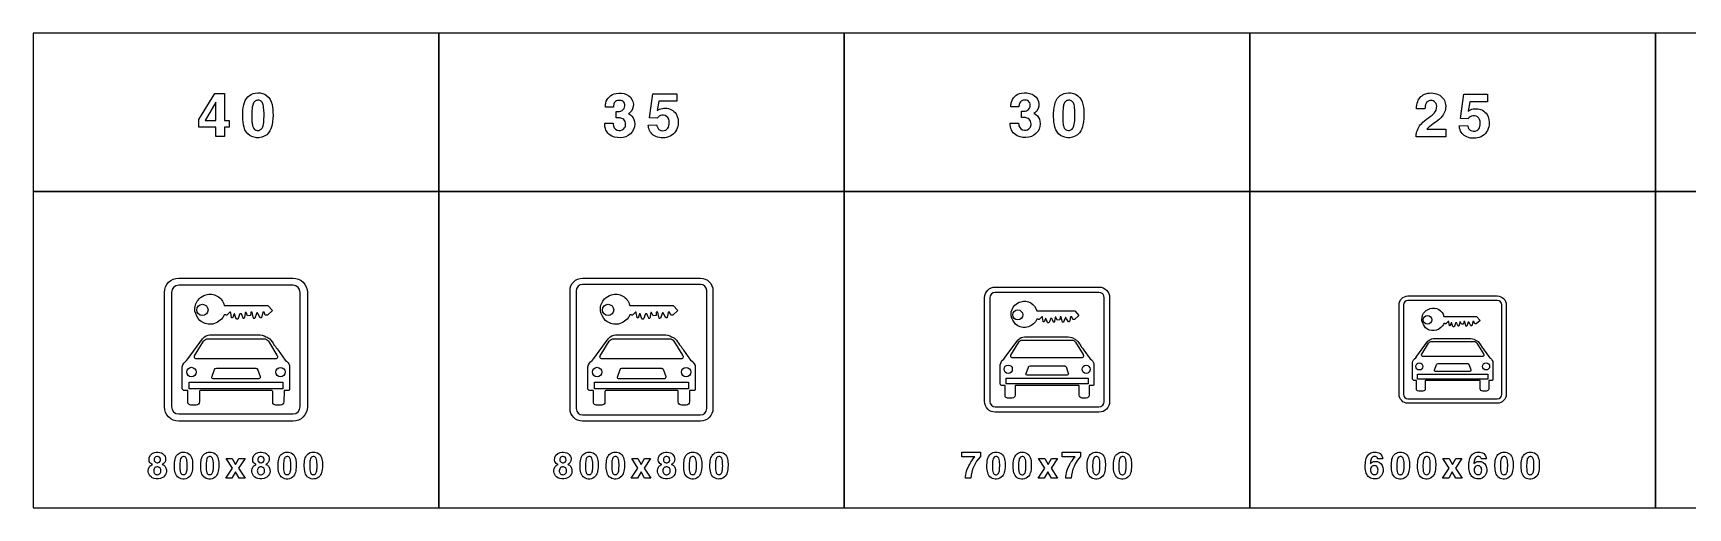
# Model space of a CAD drawing. Extents: x 0 to 18160, y 0 to 2655.
# Drawn here: x 0 to 9262, y 0 to 2655 of the extents above; entities that cross this region are included whole.
import ezdxf

# ---------------------------------------------------------------- set-up
doc = ezdxf.new("R2010")
doc.units = 0
doc.header["$MEASUREMENT"] = 0

msp = doc.modelspace()

# ---------------------------------------------------------------- linework, layer by layer
for points in [[(0, 1770), (2270, 1770), (2270, 2655), (0, 2655)], [(2270, 1770), (4540, 1770), (4540, 2655), (2270, 2655)], [(4540, 1770), (6810, 1770), (6810, 2655), (4540, 2655)], [(6810, 1770), (9080, 1770), (9080, 2655), (6810, 2655)], [(9080, 1770), (11350, 1770), (11350, 2655), (9080, 2655)], [(927.496, 2171.35), (1017.9, 2317.79), (1070.98, 2317.79), (1070.98, 2166.57), (1097.95, 2166.57), (1097.95, 2128.53), (1070.98, 2128.53), (1070.98, 2076.28), (1023.46, 2076.28), (1023.46, 2128.53), (927.496, 2128.53)], [(1023.46, 2269.13), (963.474, 2166.57), (1023.46, 2166.57)], [(0, 0), (2270, 0), (2270, 1770), (0, 1770)], [(2270, 0), (4540, 0), (4540, 1770), (2270, 1770)], [(4540, 0), (6810, 0), (6810, 1770), (4540, 1770)], [(6810, 0), (9080, 0), (9080, 1770), (6810, 1770)], [(9080, 0), (11350, 0), (11350, 1770), (9080, 1770)], [(8142.72, 748.561), (8142.72, 720.698), (7748.39, 720.698), (7748.39, 748.561)], [(1398.62, 703.079), (1398.62, 665.929), (872.85, 665.929), (872.85, 703.079)], [(3668.62, 703.079), (3668.62, 665.929), (3142.85, 665.929), (3142.85, 703.079)], [(5905.67, 725.82), (5905.67, 693.313), (5445.62, 693.313), (5445.62, 725.82)], [(1115.2, 221.769), (1080.08, 276.319), (1114.84, 276.319), (1133.11, 242.267), (1151.83, 276.319), (1185.98, 276.319), (1150.44, 222.291), (1186.95, 166.272), (1152.4, 166.272), (1132.54, 202.362), (1112.14, 166.272), (1077.99, 166.272)], [(3385.19, 221.769), (3350.07, 276.319), (3384.84, 276.319), (3403.11, 242.267), (3421.83, 276.319), (3455.97, 276.319), (3420.43, 222.29), (3456.95, 166.271), (3422.4, 166.271), (3402.54, 202.361), (3382.14, 166.271), (3347.99, 166.271)], [(5662.41, 221.387), (5627.29, 275.936), (5662.06, 275.936), (5680.33, 241.884), (5699.05, 275.936), (5733.19, 275.936), (5697.65, 221.908), (5734.17, 165.889), (5699.62, 165.889), (5679.76, 201.979), (5659.35, 165.889), (5625.21, 165.889)], [(7925.79, 221.523), (7890.67, 276.072), (7925.43, 276.072), (7943.7, 242.02), (7962.42, 276.072), (7996.57, 276.072), (7961.03, 222.044), (7997.54, 166.025), (7962.99, 166.025), (7943.13, 202.115), (7922.73, 166.025), (7888.58, 166.025)]]:
    msp.add_lwpolyline(points, close=True)
for points in [[(1173.29, 2191.65, -0.0563084), (1179.33, 2254.48, -0.130301), (1201.53, 2298.28, -0.174843), (1243.35, 2319.69, -0.147552), (1296.47, 2313.05, -0.192146), (1333.28, 2269.88, -0.0833996), (1342.52, 2212.85, -0.0545507), (1337.51, 2142.08, -0.116773), (1318.43, 2098, -0.221099), (1263.57, 2070.32, -0.162564), (1212.11, 2082.84, -0.174743), (1180.84, 2128.26, -0.0640867), (1173.37, 2186.95)], [(3199.84, 2150.87), (3246.2, 2150.87, 0.0411845), (3248.26, 2135.66, 0.335066), (3278.75, 2110.39, 0.276505), (3310.74, 2124.92, 0.158203), (3316.31, 2145.65, 0.0878221), (3313.34, 2161.57, 0.217575), (3294.82, 2178.43, 0.0882727), (3273.57, 2181.56), (3262.75, 2181.56), (3262.75, 2216.82, 0.0282129), (3282.34, 2217.42, 0.50028), (3309.32, 2262.91, 0.235001), (3290.79, 2277.96, 0.165496), (3265.12, 2275.67, 0.220849), (3250.9, 2259.12, 0.055705), (3248.02, 2240.92), (3203.2, 2240.92, -0.0488003), (3204.97, 2263.51, -0.30773), (3262.59, 2318.01, -0.146685), (3322.07, 2312.08, -0.469869), (3348.61, 2219.31, -0.0891152), (3336.57, 2207.54), (3332.3, 2204.54, -0.0245333), (3343.48, 2198.14, -0.202429), (3365.75, 2161.45, -0.422325), (3303.08, 2072, -0.154301), (3238.98, 2079.19, -0.287878), (3199.96, 2139.89, -0.0143877)], [(3442.43, 2139.57), (3489.39, 2141.35, 0.0452719), (3495.79, 2125.12, 0.0567733), (3500.53, 2118.25, 0.070207), (3504.95, 2114.77, 0.264984), (3540.97, 2112.87, 0.20748), (3558.38, 2135.98, 0.147389), (3557.24, 2174.01, 0.308532), (3527.86, 2195.42, 0.215743), (3498.08, 2185.19, 0.028781), (3492.71, 2178.95), (3450.09, 2180.96), (3467.91, 2315.64), (3601.95, 2315.64), (3601.95, 2273.77), (3501.51, 2273.77), (3492.55, 2221.76, -0.0211252), (3505.46, 2229.3, -0.121371), (3538.8, 2235.15, -0.244671), (3598.59, 2203.2, -0.173069), (3610.16, 2144.07, -0.256779), (3564.98, 2078.08, -0.199585), (3485.44, 2077.01, -0.245625), (3445.16, 2125.91, -0.0170062)], [(5469.08, 2152.29), (5515.45, 2152.29, 0.0411845), (5517.5, 2137.08, 0.335066), (5547.99, 2111.8, 0.276505), (5579.98, 2126.34, 0.158203), (5585.55, 2147.07, 0.0878221), (5582.59, 2162.99, 0.217575), (5564.07, 2179.85, 0.0882727), (5542.82, 2182.97), (5532, 2182.97), (5532, 2218.24, 0.0282129), (5551.59, 2218.83, 0.50028), (5578.56, 2264.33, 0.235001), (5560.04, 2279.38, 0.165496), (5534.37, 2277.09, 0.220849), (5520.15, 2260.54, 0.055705), (5517.27, 2242.33), (5472.44, 2242.33, -0.0488003), (5474.22, 2264.92, -0.30773), (5531.84, 2319.43, -0.146685), (5591.32, 2313.5, -0.469869), (5617.86, 2220.73, -0.0891152), (5605.81, 2208.96), (5601.55, 2205.96, -0.0245333), (5612.72, 2199.56, -0.202429), (5635, 2162.87, -0.422325), (5572.32, 2073.41, -0.154301), (5508.22, 2080.6, -0.287878), (5469.2, 2141.31, -0.0143877)], [(5711.68, 2191.65, -0.0563084), (5717.72, 2254.48, -0.130301), (5739.91, 2298.28, -0.174843), (5781.74, 2319.69, -0.147552), (5834.86, 2313.05, -0.192146), (5871.67, 2269.88, -0.0833996), (5880.91, 2212.85, -0.0545507), (5875.89, 2142.08, -0.116773), (5856.82, 2098, -0.221099), (5801.96, 2070.32, -0.162564), (5750.5, 2082.84, -0.174743), (5719.22, 2128.26, -0.0640867), (5711.76, 2186.95)], [(7741.06, 2074.79, -0.0640343), (7742.32, 2095.72, -0.161687), (7778.14, 2156.27, -0.0283718), (7819.97, 2188.65, 0.0545111), (7840.86, 2206.58, 0.192461), (7855.83, 2246.12, 0.234238), (7842.24, 2272.5, 0.196223), (7816.93, 2277.28, 0.252425), (7795.01, 2260.1, 0.0856617), (7790.86, 2243.08, 0.0202329), (7790.15, 2231.39), (7743.51, 2231.39, -0.0983795), (7749.55, 2272.7, -0.245047), (7795.72, 2315.83, -0.207102), (7872.69, 2307.49, -0.233443), (7905.15, 2255.16, -0.20961), (7886.99, 2190.98, -0.0785124), (7853.06, 2159.51, 0.0107372), (7817.24, 2133.72, 0.0665092), (7801.37, 2117.68), (7905.86, 2117.68), (7905.86, 2074.79)], [(1224.67, 2161.12, 0.0124589), (1225.19, 2154.8, 0.0668192), (1230.8, 2129.4, 0.615362), (1281.7, 2123.79, 0.0726881), (1287.15, 2136.83, 0.0588562), (1291.85, 2174.11, 0.0389037), (1290.23, 2241.09, 0.084671), (1283.64, 2264.43, 0.156013), (1272.18, 2276.6, 0.143208), (1256.47, 2279.56, 0.172584), (1240.71, 2273.36, 0.132565), (1230.76, 2257.8, 0.0498315), (1226.21, 2236.08, 0.0368731)], [(5763.06, 2161.12, 0.0124589), (5763.57, 2154.8, 0.0668192), (5769.18, 2129.4, 0.615362), (5820.09, 2123.79, 0.0726881), (5825.54, 2136.83, 0.0588562), (5830.24, 2174.11, 0.0389037), (5828.62, 2241.09, 0.084671), (5822.02, 2264.43, 0.156013), (5810.57, 2276.6, 0.143208), (5794.85, 2279.56, 0.172584), (5779.09, 2273.36, 0.132565), (5769.14, 2257.8, 0.0498315), (5764.6, 2236.08, 0.0368731)], [(7981.21, 2136.73), (8028.17, 2138.5, 0.0452719), (8034.56, 2122.27, 0.0567733), (8039.3, 2115.4, 0.070207), (8043.73, 2111.92, 0.264984), (8079.74, 2110.03, 0.20748), (8097.16, 2133.13, 0.147389), (8096.02, 2171.17, 0.308532), (8066.63, 2192.57, 0.215743), (8036.85, 2182.34, 0.028781), (8031.48, 2176.1), (7988.87, 2178.12), (8006.68, 2312.79), (8140.72, 2312.79), (8140.72, 2270.93), (8040.29, 2270.93), (8031.33, 2218.92, -0.0211252), (8044.24, 2226.46, -0.121371), (8077.57, 2232.3, -0.244671), (8137.37, 2200.35, -0.173069), (8148.94, 2141.23, -0.256779), (8103.76, 2075.23, -0.199585), (8024.22, 2074.17, -0.245625), (7983.93, 2123.06, -0.0170062)], [(815.009, 485.002, -0.414213), (735.009, 565.002), (735.009, 1205, -0.414213), (815.009, 1285), (1455.01, 1285, -0.414213), (1535.01, 1205), (1535.01, 565.002, -0.414213), (1455.01, 485.002)], [(815.009, 525.002), (1455.01, 525.002, 0.414213), (1495.01, 565.002), (1495.01, 1205, 0.414213), (1455.01, 1245), (815.009, 1245, 0.414213), (775.009, 1205), (775.009, 565.002, 0.414213)], [(3075.01, 485.002, -0.414213), (3005.01, 555.002), (3005.01, 1215, -0.414213), (3075.01, 1285), (3735.01, 1285, -0.414213), (3805.01, 1215), (3805.01, 555.002, -0.414213), (3735.01, 485.002)], [(3075.01, 520.002), (3735.01, 520.002, 0.414213), (3770.01, 555.002), (3770.01, 1215, 0.414213), (3735.01, 1250), (3075.01, 1250, 0.414213), (3040.01, 1215), (3040.01, 555.002, 0.414213)], [(5385.01, 535.002, -0.414213), (5325.01, 595.002), (5325.01, 1175, -0.414213), (5385.01, 1235), (5965.01, 1235, -0.414213), (6025.01, 1175), (6025.01, 595.002, -0.414213), (5965.01, 535.002)], [(5385.01, 565.002), (5965.01, 565.002, 0.414213), (5995.01, 595.002), (5995.01, 1175, 0.414213), (5965.01, 1205), (5385.01, 1205, 0.414213), (5355.01, 1175), (5355.01, 595.002, 0.414213)], [(1069.23, 1132.47), (1069.35, 1131.92), (1313, 1131.94), (1339.06, 1103.21), (1311.08, 1078.5), (1299.38, 1078.3), (1292.45, 1094.45), (1284.9, 1094.48), (1279.84, 1070.43), (1279.64, 1069.78, -0.0265965), (1277.96, 1064.88, -0.16132), (1275.84, 1062.46, -0.269023), (1271.31, 1062.78), (1260.18, 1082.62), (1255.7, 1090.73), (1251.95, 1090.71), (1249.16, 1081.45), (1240.98, 1060.79, -0.0309706), (1240.18, 1060.29, -0.167359), (1236.68, 1059.39, -0.248558), (1234.44, 1060.99, -0.0157525), (1233.35, 1063.49), (1232.61, 1066), (1225.62, 1094.46), (1217.7, 1094.43), (1216.63, 1075.41), (1199.73, 1074.13), (1191.88, 1092.61), (1187.84, 1092.61), (1184.39, 1072.45, 0.0280221), (1182.86, 1064.17, -0.167014), (1179.74, 1059.78, -0.213652), (1177.23, 1059.3, -0.149118), (1175.84, 1060.26, -0.00617209), (1175.36, 1060.9), (1169.25, 1075.01), (1165.73, 1084.56), (1157.09, 1084.51), (1154.12, 1075.17), (1148.07, 1059.21, -0.0449171), (1146.97, 1057.63, -0.43528), (1137.32, 1057.7), (1129.25, 1080.42), (1128.02, 1084.45), (1124.52, 1084.4), (1115.9, 1061.77), (1112.04, 1062.07, -0.0877703), (1110.23, 1064.13), (1105.94, 1090.71), (1105.37, 1094.46), (1101.66, 1094.45), (1098.86, 1091.81), (1084.96, 1078.33), (1078.72, 1078.32), (1078.63, 1080.4), (1069.78, 1080.42, -0.0832698), (1060.41, 1063.28, -0.208028), (997.23, 1026.57, -0.189673), (933.413, 1047.42, -0.106671), (905.37, 1100.63, -0.0252102), (904.841, 1109.09, -0.199392), (928.841, 1168.72, -0.134019), (967.038, 1191.1, -0.437488)], [(915.927, 1106.98, -1), (979.506, 1106.98, -1)], [(3339.23, 1132.47), (3339.35, 1131.92), (3583, 1131.94), (3609.06, 1103.21), (3581.08, 1078.5), (3569.38, 1078.3), (3562.45, 1094.45), (3554.9, 1094.48), (3549.84, 1070.43), (3549.64, 1069.78, -0.0265965), (3547.96, 1064.88, -0.16132), (3545.84, 1062.46, -0.269023), (3541.31, 1062.78), (3530.18, 1082.62), (3525.7, 1090.73), (3521.95, 1090.71), (3519.16, 1081.45), (3510.98, 1060.79, -0.0309706), (3510.18, 1060.29, -0.167359), (3506.68, 1059.39, -0.248558), (3504.44, 1060.99, -0.0157525), (3503.35, 1063.49), (3502.61, 1066), (3495.62, 1094.46), (3487.7, 1094.43), (3486.63, 1075.41), (3469.73, 1074.13), (3461.88, 1092.61), (3457.84, 1092.61), (3454.39, 1072.45, 0.0280221), (3452.86, 1064.17, -0.167014), (3449.74, 1059.78, -0.213652), (3447.23, 1059.3, -0.149118), (3445.84, 1060.26, -0.00617209), (3445.36, 1060.9), (3439.25, 1075.01), (3435.73, 1084.56), (3427.09, 1084.51), (3424.12, 1075.17), (3418.07, 1059.21, -0.0449171), (3416.97, 1057.63, -0.43528), (3407.32, 1057.7), (3399.25, 1080.42), (3398.02, 1084.45), (3394.52, 1084.4), (3385.9, 1061.77), (3382.04, 1062.07, -0.0877703), (3380.23, 1064.13), (3375.94, 1090.71), (3375.37, 1094.46), (3371.66, 1094.45), (3368.86, 1091.81), (3354.96, 1078.33), (3348.72, 1078.32), (3348.63, 1080.4), (3339.78, 1080.42, -0.0832698), (3330.41, 1063.28, -0.208028), (3267.23, 1026.57, -0.189673), (3203.41, 1047.42, -0.106671), (3175.37, 1100.63, -0.0252102), (3174.84, 1109.09, -0.199392), (3198.84, 1168.72, -0.134019), (3237.04, 1191.1, -0.437488)], [(3185.93, 1106.98, -1), (3249.51, 1106.98, -1)], [(5617.45, 1101.53), (5830.75, 1101.08), (5853.55, 1075.94), (5829.07, 1054.32), (5818.83, 1054.13), (5812.77, 1068.27), (5806.17, 1068.29), (5801.66, 1047.02), (5801.54, 1046.6, -0.0265965), (5800.09, 1042.4, -0.16132), (5798.23, 1040.28, -0.269023), (5794.27, 1040.56), (5784.54, 1057.91), (5780.61, 1065.02), (5777.33, 1064.99), (5774.89, 1056.9), (5767.73, 1038.82, -0.0309706), (5767.04, 1038.37, -0.167359), (5763.97, 1037.6, -0.248558), (5762.01, 1038.99, -0.0157525), (5761.05, 1041.18), (5760.41, 1043.37), (5754.3, 1068.28), (5747.36, 1068.25), (5746.43, 1051.61), (5731.64, 1050.49), (5724.77, 1066.66), (5721.23, 1066.66), (5718.21, 1049.02, 0.0280221), (5716.87, 1041.78, -0.167014), (5714.15, 1037.94, -0.213652), (5711.95, 1037.52, -0.149118), (5710.73, 1038.36, -0.00617209), (5710.31, 1038.91), (5704.97, 1051.26), (5701.89, 1059.61), (5694.33, 1059.58), (5691.73, 1051.4), (5686.43, 1037.44, -0.0449171), (5685.47, 1036.06, -0.43528), (5677.03, 1036.12), (5669.97, 1055.99), (5668.89, 1059.51), (5665.83, 1059.48), (5658.29, 1039.68), (5654.91, 1039.94, -0.0877703), (5653.33, 1041.74), (5649.57, 1064.99), (5649.08, 1068.28), (5645.83, 1068.27), (5643.37, 1065.95), (5631.21, 1054.17), (5625.75, 1054.16), (5625.68, 1055.98), (5617.93, 1055.99, -0.0832698), (5609.73, 1040.99, -0.208028), (5554.45, 1008.87, -0.189673), (5498.61, 1027.12, -0.106671), (5474.07, 1073.68, -0.0252102), (5473.61, 1081.08, -0.199392), (5494.61, 1133.26, -0.134019), (5528.03, 1152.83, -0.437488)], [(7695.01, 585.002, -0.414213), (7645.01, 635.002), (7645.01, 1135, -0.414213), (7695.01, 1185), (8195.01, 1185, -0.414213), (8245.01, 1135), (8245.01, 635.002, -0.414213), (8195.01, 585.002)], [(7695.01, 610.002), (8195.01, 610.002, 0.414213), (8220.01, 635.002), (8220.01, 1135, 0.414213), (8195.01, 1160), (7695.01, 1160, 0.414213), (7670.01, 1135), (7670.01, 635.002, 0.414213)], [(7895.67, 1070.6), (8078.5, 1070.21), (8098.05, 1048.66), (8077.06, 1030.13), (8068.29, 1029.97), (8063.09, 1042.08), (8057.43, 1042.11), (8053.57, 1023.87), (8053.46, 1023.51, -0.0265965), (8052.22, 1019.91, -0.16132), (8050.63, 1018.09, -0.269023), (8047.23, 1018.33), (8038.89, 1033.21), (8035.53, 1039.3), (8032.71, 1039.28), (8030.62, 1032.34), (8024.49, 1016.84, -0.0309706), (8023.89, 1016.46, -0.167359), (8021.26, 1015.8, -0.248558), (8019.59, 1017, -0.0157525), (8018.76, 1018.87), (8018.21, 1020.75), (8012.97, 1042.09), (8007.03, 1042.07), (8006.23, 1027.81), (7993.55, 1026.85), (7987.66, 1040.7), (7984.63, 1040.7), (7982.04, 1025.58, 0.0280221), (7980.89, 1019.38, -0.167014), (7978.56, 1016.09, -0.213652), (7976.67, 1015.73, -0.149118), (7975.63, 1016.45, -0.00617209), (7975.27, 1016.93), (7970.69, 1027.51), (7968.05, 1034.67), (7961.57, 1034.64), (7959.34, 1027.62), (7954.8, 1015.66, -0.0449171), (7953.98, 1014.48, -0.43528), (7946.75, 1014.53), (7940.69, 1031.57), (7939.77, 1034.58), (7937.14, 1034.55), (7930.68, 1017.58), (7927.78, 1017.8, -0.0877703), (7926.43, 1019.34), (7923.21, 1039.28), (7922.78, 1042.1), (7920, 1042.09), (7917.89, 1040.1), (7907.47, 1030), (7902.79, 1029.99), (7902.72, 1031.55), (7896.09, 1031.57, -0.0832698), (7889.06, 1018.71, -0.208028), (7841.67, 991.179, -0.189673), (7793.81, 1006.81, -0.106671), (7772.78, 1046.72, -0.0252102), (7772.38, 1053.06, -0.199392), (7790.38, 1097.79, -0.134019), (7819.03, 1114.57, -0.437488)], [(5483.31, 1079.24, -1), (5538.94, 1079.24, -1)], [(7780.7, 1051.49, -1), (7828.38, 1051.49, -1)], [(835.199, 788.663, -0.217884), (859.247, 823.575), (867.966, 835.78), (947.739, 945.213, -0.0113831), (952.083, 949.335, -0.180186), (989.855, 967.003), (1259.18, 967.664, -0.123927), (1303.5, 957.213, 0.0223768), (1315.27, 951.439, -0.0748468), (1324.22, 944.429, -0.0668734), (1348.23, 912.454, 0.0271658), (1351.19, 908.233, -0.01164), (1370.74, 881.87), (1410.21, 826.448, -0.163772), (1434.82, 795.857), (1434.82, 660.883, -0.0147019), (1434.1, 659.692, -0.0662769), (1431.91, 657.33, -0.186047), (1428.43, 655.592), (1404.43, 655.583), (1404.44, 652.853), (1403.85, 593.332, -0.410956), (1385.57, 575.242), (1359.15, 575.244, -0.413939), (1340.87, 593.521), (1340.89, 651.075, 0.414763), (1336.31, 655.656), (935.159, 655.656, 0.41476), (930.583, 651.08), (930.596, 593.508, -0.413894), (912.319, 575.232), (882.87, 575.235, -0.294394), (866.216, 585.98), (866.293, 647.822), (866.213, 655.434, 0.201076), (864.596, 655.708), (845.163, 655.576, -0.194717), (840.003, 658.273, -0.106829), (835.569, 664.627, -0.0255912), (835.199, 665.482)], [(904.088, 850.531), (954.427, 932.111, -0.259597), (979.668, 946.197), (1291.34, 946.198, -0.26006), (1316.61, 932.067), (1364.86, 853.563, -0.0152948), (1367.39, 849.153, -0.05147), (1367.96, 847.751, -0.420635), (1359.93, 833.533, -0.0499095), (1358.43, 833.284, -0.0161211), (1353.73, 833.132), (915.747, 833.135, -0.0205655), (912.372, 833.273, -0.0455698), (910.872, 833.537, -0.421093), (902.855, 847.771)], [(3105.2, 788.663, -0.217884), (3129.25, 823.575), (3137.97, 835.78), (3217.74, 945.213, -0.0113831), (3222.08, 949.335, -0.180186), (3259.86, 967.003), (3529.18, 967.664, -0.123927), (3573.5, 957.213, 0.0223768), (3585.27, 951.439, -0.0748468), (3594.22, 944.429, -0.0668734), (3618.23, 912.454, 0.0271658), (3621.19, 908.233, -0.01164), (3640.74, 881.87), (3680.21, 826.448, -0.163772), (3704.82, 795.857), (3704.82, 660.883, -0.0147019), (3704.1, 659.692, -0.0662769), (3701.91, 657.33, -0.186047), (3698.43, 655.592), (3674.43, 655.583), (3674.44, 652.853), (3673.85, 593.332, -0.410956), (3655.57, 575.242), (3629.15, 575.244, -0.413939), (3610.87, 593.521), (3610.89, 651.075, 0.414763), (3606.31, 655.656), (3205.16, 655.656, 0.41476), (3200.58, 651.08), (3200.6, 593.508, -0.413894), (3182.32, 575.232), (3152.87, 575.235, -0.294394), (3136.22, 585.98), (3136.29, 647.822), (3136.21, 655.434, 0.201076), (3134.6, 655.708), (3115.16, 655.576, -0.194717), (3110, 658.273, -0.106829), (3105.57, 664.627, -0.0255912), (3105.2, 665.482)], [(3174.09, 850.531), (3224.43, 932.111, -0.259597), (3249.67, 946.197), (3561.34, 946.198, -0.26006), (3586.61, 932.067), (3634.86, 853.563, -0.0152948), (3637.39, 849.153, -0.05147), (3637.96, 847.751, -0.420635), (3629.93, 833.533, -0.0499095), (3628.43, 833.284, -0.0161211), (3623.73, 833.132), (3185.75, 833.135, -0.0205655), (3182.37, 833.273, -0.0455698), (3180.87, 833.537, -0.421093), (3172.86, 847.771)], [(5412.68, 800.705, -0.217884), (5433.72, 831.253), (5441.35, 841.933), (5511.15, 937.686, -0.0113831), (5514.95, 941.294, -0.180186), (5548, 956.753), (5783.66, 957.331, -0.123927), (5822.44, 948.186, 0.0223768), (5832.73, 943.135, -0.0748468), (5840.57, 937.001, -0.0668734), (5861.57, 909.022, 0.0271658), (5864.17, 905.329, -0.01164), (5881.27, 882.262), (5915.81, 833.767, -0.163772), (5937.34, 807), (5937.34, 688.897, -0.0147019), (5936.71, 687.855, -0.0662769), (5934.8, 685.789, -0.186047), (5931.75, 684.268), (5910.75, 684.261), (5910.76, 681.872), (5910.25, 629.791, -0.410956), (5894.25, 613.962), (5871.14, 613.964, -0.413939), (5855.14, 629.956), (5855.15, 680.315, 0.414763), (5851.15, 684.324), (5500.14, 684.324, 0.41476), (5496.14, 680.32), (5496.15, 629.944, -0.413894), (5480.16, 613.953), (5454.39, 613.956, -0.294394), (5439.82, 623.357), (5439.88, 677.47), (5439.81, 684.13, 0.201076), (5438.4, 684.37), (5421.39, 684.254, -0.194717), (5416.88, 686.614, -0.106829), (5413, 692.174, -0.0255912), (5412.68, 692.922)], [(5472.95, 854.84), (5517, 926.223, -0.259597), (5539.09, 938.548), (5811.8, 938.549, -0.26006), (5833.91, 926.184), (5876.13, 857.493, -0.0152948), (5878.34, 853.634, -0.05147), (5878.84, 852.407, -0.420635), (5871.82, 839.967, -0.0499095), (5870.5, 839.749, -0.0161211), (5866.39, 839.616), (5483.15, 839.618, -0.0205655), (5480.2, 839.739, -0.0455698), (5478.89, 839.97, -0.421093), (5471.87, 852.425)], [(7720.15, 812.747, -0.217884), (7738.19, 838.931), (7744.73, 848.085), (7804.56, 930.16, -0.0113831), (7807.81, 933.252, -0.180186), (7836.14, 946.503), (8038.14, 946.998, -0.123927), (8071.38, 939.16, 0.0223768), (8080.2, 934.83, -0.0748468), (8086.91, 929.572, -0.0668734), (8104.92, 905.591, 0.0271658), (8107.15, 902.425, -0.01164), (8121.81, 882.653), (8151.41, 841.087, -0.163772), (8169.87, 818.143), (8169.87, 716.912, -0.0147019), (8169.32, 716.019, -0.0662769), (8167.68, 714.248, -0.186047), (8165.07, 712.945), (8147.08, 712.938), (8147.08, 710.891), (8146.64, 666.25, -0.410956), (8132.93, 652.682), (8113.12, 652.684, -0.413939), (8099.41, 666.391), (8099.42, 709.556, 0.414763), (8095.98, 712.992), (7795.12, 712.992, 0.41476), (7791.69, 709.56), (7791.7, 666.381, -0.413894), (7777.99, 652.674), (7755.9, 652.677, -0.294394), (7743.41, 660.735), (7743.47, 707.117), (7743.41, 712.826, 0.201076), (7742.2, 713.032), (7727.62, 712.932, -0.194717), (7723.75, 714.955, -0.106829), (7720.43, 719.721, -0.0255912), (7720.15, 720.362)], [(7771.82, 859.149), (7809.57, 920.334, -0.259597), (7828.5, 930.898), (8062.26, 930.899, -0.26006), (8081.21, 920.301), (8117.4, 861.423, -0.0152948), (8119.29, 858.115, -0.05147), (8119.72, 857.064, -0.420635), (8113.7, 846.4, -0.0499095), (8112.58, 846.214, -0.0161211), (8109.05, 846.1), (7780.56, 846.101, -0.0205655), (7778.03, 846.205, -0.0455698), (7776.91, 846.403, -0.421093), (7770.89, 857.079)], [(860.213, 759.701, -1), (912.788, 759.701, -1)], [(1249.67, 779.861, 0.0402078), (1253.08, 778.658, -0.23114), (1256.42, 775.635), (1270.4, 734.947, -0.174324), (1270.26, 727.215, -0.232692), (1264.1, 722.269, -0.03313), (1259.03, 721.566), (1017.78, 721.615), (1006.89, 721.615, -0.378131), (999.914, 727.956, -0.116519), (1000.28, 731.4), (1015.16, 773.66, -0.318233), (1025.88, 781.434), (1244.16, 781.477, -0.0937463)], [(1358.63, 759.478, -1), (1410.8, 759.478, -1)], [(3130.21, 759.701, -1), (3182.79, 759.701, -1)], [(3519.67, 779.861, 0.0402078), (3523.08, 778.658, -0.23114), (3526.42, 775.635), (3540.4, 734.947, -0.174324), (3540.26, 727.215, -0.232692), (3534.1, 722.269, -0.03313), (3529.03, 721.566), (3287.78, 721.615), (3276.89, 721.615, -0.378131), (3269.91, 727.956, -0.116519), (3270.28, 731.4), (3285.16, 773.66, -0.318233), (3295.88, 781.434), (3514.16, 781.477, -0.0937463)], [(3628.63, 759.478, -1), (3680.8, 759.478, -1)], [(5434.56, 775.363, -1), (5480.57, 775.363, -1)], [(5775.34, 793.005, 0.0402078), (5778.32, 791.951, -0.23114), (5781.25, 789.306), (5793.48, 753.705, -0.174324), (5793.36, 746.939, -0.232692), (5787.97, 742.612, -0.03313), (5783.53, 741.996), (5572.43, 742.039), (5562.9, 742.039, -0.378131), (5556.8, 747.587, -0.116519), (5557.12, 750.601), (5570.14, 787.578, -0.318233), (5579.52, 794.381), (5770.52, 794.418, -0.0937463)], [(5870.68, 775.169, -1), (5916.33, 775.169, -1)], [(7738.91, 791.026, -1), (7778.34, 791.026, -1)], [(8031.01, 806.147, 0.0402078), (8033.56, 805.244, -0.23114), (8036.07, 802.977), (8046.56, 772.461, -0.174324), (8046.45, 766.662, -0.232692), (8041.83, 762.953, -0.03313), (8038.02, 762.425), (7857.09, 762.462), (7848.92, 762.462, -0.378131), (7843.69, 767.217, -0.116519), (7843.96, 769.801), (7855.12, 801.495, -0.318233), (7863.16, 807.326), (8026.87, 807.358, -0.0937463)], [(8112.73, 790.859, -1), (8151.85, 790.859, -1)], [(667.968, 242.324, -0.0382282), (664.485, 243.627, -0.270406), (649.106, 267.703, -0.377372), (679.437, 309.622, -0.15371), (717.921, 307.513, -0.416366), (738.324, 258.058, -0.173733), (723.774, 243.674), (722.328, 242.987, -0.0479914), (731.997, 238.035, -0.173856), (743.608, 221.873, -0.440125), (712.542, 164.243, -0.184), (667.115, 168.106, -0.410286), (649.627, 226.897, -0.151435), (664.035, 240.357)], [(677.305, 267.821, 0.0587981), (678.182, 263.888, 0.18403), (685.267, 254.717, 0.217144), (702.684, 253.485, 0.192437), (710.883, 260.57, 0.157808), (712.542, 273.982, 0.166677), (707.968, 282.821, 0.173614), (695.954, 287.324, 0.2359), (681.001, 280.902, 0.184791)], [(791.138, 234.258, -0.0563084), (794.763, 271.959, -0.130301), (808.081, 298.238, -0.174843), (833.176, 311.082, -0.147552), (865.048, 307.101, -0.192146), (887.133, 281.201, -0.0833996), (892.678, 246.983, -0.0545507), (889.668, 204.518, -0.116773), (878.223, 178.073, -0.221099), (845.308, 161.461, -0.162564), (814.432, 168.973, -0.174743), (795.664, 196.224, -0.0640867), (791.185, 231.438)], [(821.967, 215.94, 0.0124589), (822.275, 212.149, 0.0668192), (825.64, 196.912, 0.615362), (856.185, 193.547, 0.0726881), (859.455, 201.367, 0.0588562), (862.275, 223.736, 0.0389037), (861.304, 263.926, 0.084671), (857.346, 277.93, 0.156013), (850.474, 285.229, 0.143208), (841.043, 287.006, 0.172584), (831.588, 283.286, 0.132565), (825.616, 273.949, 0.0498315), (822.891, 260.916, 0.0368731)], [(937.884, 234.249, -0.0563084), (941.51, 271.95, -0.130301), (954.827, 298.23, -0.174843), (979.922, 311.073, -0.147552), (1011.79, 307.092, -0.192146), (1033.88, 281.192, -0.0833996), (1039.42, 246.974, -0.0545507), (1036.41, 204.509, -0.116773), (1024.97, 178.064, -0.221099), (992.055, 161.452, -0.162564), (961.178, 168.964, -0.174743), (942.41, 196.215, -0.0640867), (937.931, 231.429)], [(968.713, 215.931, 0.0124589), (969.021, 212.14, 0.0668192), (972.386, 196.903, 0.615362), (1002.93, 193.538, 0.0726881), (1006.2, 201.358, 0.0588562), (1009.02, 223.727, 0.0389037), (1008.05, 263.917, 0.084671), (1004.09, 277.922, 0.156013), (997.22, 285.22, 0.143208), (987.789, 286.997, 0.172584), (978.334, 283.277, 0.132565), (972.363, 273.94, 0.0498315), (969.637, 260.907, 0.0368731)], [(1248.01, 242.296, -0.0382282), (1244.53, 243.599, -0.270406), (1229.15, 267.675, -0.377372), (1259.48, 309.594, -0.15371), (1297.96, 307.485, -0.416366), (1318.36, 258.03, -0.173733), (1303.82, 243.647), (1302.37, 242.959, -0.0479914), (1312.04, 238.007, -0.173856), (1323.65, 221.846, -0.440125), (1292.58, 164.215, -0.184), (1247.16, 168.078, -0.410286), (1229.67, 226.869, -0.151435), (1244.08, 240.329)], [(1257.35, 267.793, 0.0587981), (1258.22, 263.86, 0.18403), (1265.31, 254.689, 0.217144), (1282.73, 253.457, 0.192437), (1290.92, 260.542, 0.157808), (1292.58, 273.955, 0.166677), (1288.01, 282.793, 0.173614), (1276, 287.296, 0.2359), (1261.04, 280.874, 0.184791)], [(1371.18, 234.285, -0.0563084), (1374.8, 271.986, -0.130301), (1388.12, 298.266, -0.174843), (1413.22, 311.109, -0.147552), (1445.09, 307.128, -0.192146), (1467.17, 281.228, -0.0833996), (1472.72, 247.01, -0.0545507), (1469.71, 204.545, -0.116773), (1458.26, 178.1, -0.221099), (1425.35, 161.488, -0.162564), (1394.47, 169, -0.174743), (1375.71, 196.251, -0.0640867), (1371.23, 231.465)], [(1402.01, 215.967, 0.0124589), (1402.32, 212.176, 0.0668192), (1405.68, 196.939, 0.615362), (1436.23, 193.574, 0.0726881), (1439.5, 201.394, 0.0588562), (1442.32, 223.763, 0.0389037), (1441.34, 263.953, 0.084671), (1437.39, 277.958, 0.156013), (1430.52, 285.256, 0.143208), (1421.08, 287.033, 0.172584), (1411.63, 283.313, 0.132565), (1405.66, 273.976, 0.0498315), (1402.93, 260.943, 0.0368731)], [(1517.93, 234.312, -0.0563084), (1521.55, 272.013, -0.130301), (1534.87, 298.293, -0.174843), (1559.96, 311.136, -0.147552), (1591.84, 307.155, -0.192146), (1613.92, 281.255, -0.0833996), (1619.47, 247.037, -0.0545507), (1616.46, 204.573, -0.116773), (1605.01, 178.127, -0.221099), (1572.1, 161.516, -0.162564), (1541.22, 169.028, -0.174743), (1522.45, 196.279, -0.0640867), (1517.97, 231.492)], [(1548.75, 215.994, 0.0124589), (1549.06, 212.203, 0.0668192), (1552.43, 196.966, 0.615362), (1582.97, 193.601, 0.0726881), (1586.24, 201.421, 0.0588562), (1589.06, 223.791, 0.0389037), (1588.09, 263.98, 0.084671), (1584.13, 277.985, 0.156013), (1577.26, 285.283, 0.143208), (1567.83, 287.061, 0.172584), (1558.38, 283.34, 0.132565), (1552.4, 274.004, 0.0498315), (1549.68, 260.971, 0.0368731)], [(2937.96, 242.323, -0.0382282), (2934.48, 243.627, -0.270406), (2919.1, 267.703, -0.377372), (2949.43, 309.622, -0.15371), (2987.91, 307.513, -0.416366), (3008.32, 258.058, -0.173733), (2993.77, 243.674), (2992.32, 242.987, -0.0479914), (3001.99, 238.034, -0.173856), (3013.6, 221.873, -0.440125), (2982.54, 164.243, -0.184), (2937.11, 168.105, -0.410286), (2919.62, 226.897, -0.151435), (2934.03, 240.357)], [(2947.3, 267.821, 0.0587981), (2948.18, 263.887, 0.18403), (2955.26, 254.717, 0.217144), (2972.68, 253.485, 0.192437), (2980.88, 260.57, 0.157808), (2982.54, 273.982, 0.166677), (2977.96, 282.821, 0.173614), (2965.95, 287.323, 0.2359), (2951, 280.902, 0.184791)], [(3061.13, 234.257, -0.0563084), (3064.76, 271.959, -0.130301), (3078.07, 298.238, -0.174843), (3103.17, 311.082, -0.147552), (3135.04, 307.101, -0.192146), (3157.13, 281.2, -0.0833996), (3162.67, 246.982, -0.0545507), (3159.66, 204.518, -0.116773), (3148.22, 178.073, -0.221099), (3115.3, 161.461, -0.162564), (3084.43, 168.973, -0.174743), (3065.66, 196.224, -0.0640867), (3061.18, 231.437)], [(3091.96, 215.94, 0.0124589), (3092.27, 212.148, 0.0668192), (3095.63, 196.911, 0.615362), (3126.18, 193.547, 0.0726881), (3129.45, 201.366, 0.0588562), (3132.27, 223.736, 0.0389037), (3131.3, 263.926, 0.084671), (3127.34, 277.93, 0.156013), (3120.47, 285.229, 0.143208), (3111.04, 287.006, 0.172584), (3101.58, 283.286, 0.132565), (3095.61, 273.949, 0.0498315), (3092.89, 260.916, 0.0368731)], [(3207.88, 234.248, -0.0563084), (3211.5, 271.95, -0.130301), (3224.82, 298.229, -0.174843), (3249.92, 311.073, -0.147552), (3281.79, 307.092, -0.192146), (3303.87, 281.192, -0.0833996), (3309.42, 246.974, -0.0545507), (3306.41, 204.509, -0.116773), (3294.96, 178.064, -0.221099), (3262.05, 161.452, -0.162564), (3231.17, 168.964, -0.174743), (3212.4, 196.215, -0.0640867), (3207.93, 231.428)], [(3238.71, 215.931, 0.0124589), (3239.02, 212.139, 0.0668192), (3242.38, 196.902, 0.615362), (3272.93, 193.537, 0.0726881), (3276.2, 201.357, 0.0588562), (3279.02, 223.727, 0.0389037), (3278.04, 263.917, 0.084671), (3274.09, 277.921, 0.156013), (3267.21, 285.22, 0.143208), (3257.78, 286.997, 0.172584), (3248.33, 283.277, 0.132565), (3242.36, 273.94, 0.0498315), (3239.63, 260.907, 0.0368731)], [(3518, 242.296, -0.0382282), (3514.52, 243.599, -0.270406), (3499.14, 267.675, -0.377372), (3529.47, 309.594, -0.15371), (3567.96, 307.485, -0.416366), (3588.36, 258.03, -0.173733), (3573.81, 243.646), (3572.36, 242.959, -0.0479914), (3582.03, 238.007, -0.173856), (3593.64, 221.845, -0.440125), (3562.58, 164.215, -0.184), (3517.15, 168.078, -0.410286), (3499.66, 226.869, -0.151435), (3514.07, 240.329)], [(3527.34, 267.793, 0.0587981), (3528.22, 263.86, 0.18403), (3535.3, 254.689, 0.217144), (3552.72, 253.457, 0.192437), (3560.92, 260.542, 0.157808), (3562.58, 273.954, 0.166677), (3558, 282.793, 0.173614), (3545.99, 287.296, 0.2359), (3531.04, 280.874, 0.184791)], [(3641.17, 234.284, -0.0563084), (3644.8, 271.986, -0.130301), (3658.12, 298.265, -0.174843), (3683.21, 311.109, -0.147552), (3715.08, 307.128, -0.192146), (3737.17, 281.228, -0.0833996), (3742.71, 247.01, -0.0545507), (3739.7, 204.545, -0.116773), (3728.26, 178.1, -0.221099), (3695.34, 161.488, -0.162564), (3664.47, 169, -0.174743), (3645.7, 196.251, -0.0640867), (3641.22, 231.464)], [(3672, 215.967, 0.0124589), (3672.31, 212.175, 0.0668192), (3675.68, 196.938, 0.615362), (3706.22, 193.573, 0.0726881), (3709.49, 201.393, 0.0588562), (3712.31, 223.763, 0.0389037), (3711.34, 263.953, 0.084671), (3707.38, 277.957, 0.156013), (3700.51, 285.256, 0.143208), (3691.08, 287.033, 0.172584), (3681.62, 283.313, 0.132565), (3675.65, 273.976, 0.0498315), (3672.93, 260.943, 0.0368731)], [(3787.92, 234.312, -0.0563084), (3791.54, 272.013, -0.130301), (3804.86, 298.293, -0.174843), (3829.96, 311.136, -0.147552), (3861.83, 307.155, -0.192146), (3883.91, 281.255, -0.0833996), (3889.46, 247.037, -0.0545507), (3886.45, 204.572, -0.116773), (3875, 178.127, -0.221099), (3842.09, 161.516, -0.162564), (3811.21, 169.027, -0.174743), (3792.45, 196.279, -0.0640867), (3787.97, 231.492)], [(3818.75, 215.994, 0.0124589), (3819.06, 212.203, 0.0668192), (3822.42, 196.966, 0.615362), (3852.97, 193.601, 0.0726881), (3856.24, 201.421, 0.0588562), (3859.06, 223.79, 0.0389037), (3858.09, 263.98, 0.084671), (3854.13, 277.985, 0.156013), (3847.26, 285.283, 0.143208), (3837.82, 287.061, 0.172584), (3828.37, 283.34, 0.132565), (3822.4, 274.004, 0.0498315), (3819.67, 260.97, 0.0368731)], [(5197.97, 311.538), (5301.72, 311.538), (5301.72, 287.747, 0.17337), (5248.52, 165.709), (5218.19, 165.709, -0.0554097), (5224.99, 205.33, -0.10295), (5266.79, 281.112), (5270.2, 285.353), (5197.97, 285.353)], [(5338.35, 233.875, -0.0563084), (5341.98, 271.576, -0.130301), (5355.29, 297.856, -0.174843), (5380.39, 310.699, -0.147552), (5412.26, 306.718, -0.192146), (5434.35, 280.818, -0.0833996), (5439.89, 246.6, -0.0545507), (5436.88, 204.136, -0.116773), (5425.44, 177.69, -0.221099), (5392.52, 161.079, -0.162564), (5361.65, 168.591, -0.174743), (5342.88, 195.842, -0.0640867), (5338.4, 231.055)], [(5369.18, 215.557, 0.0124589), (5369.49, 211.766, 0.0668192), (5372.85, 196.529, 0.615362), (5403.4, 193.164, 0.0726881), (5406.67, 200.984, 0.0588562), (5409.49, 223.354, 0.0389037), (5408.52, 263.543, 0.084671), (5404.56, 277.548, 0.156013), (5397.69, 284.846, 0.143208), (5388.26, 286.624, 0.172584), (5378.8, 282.903, 0.132565), (5372.83, 273.567, 0.0498315), (5370.1, 260.534, 0.0368731)], [(5485.1, 233.866, -0.0563084), (5488.72, 271.567, -0.130301), (5502.04, 297.847, -0.174843), (5527.14, 310.691, -0.147552), (5559.01, 306.709, -0.192146), (5581.09, 280.809, -0.0833996), (5586.64, 246.591, -0.0545507), (5583.63, 204.127, -0.116773), (5572.18, 177.681, -0.221099), (5539.27, 161.07, -0.162564), (5508.39, 168.582, -0.174743), (5489.62, 195.833, -0.0640867), (5485.14, 231.046)], [(5515.93, 215.548, 0.0124589), (5516.23, 211.757, 0.0668192), (5519.6, 196.52, 0.615362), (5550.14, 193.155, 0.0726881), (5553.41, 200.975, 0.0588562), (5556.23, 223.345, 0.0389037), (5555.26, 263.534, 0.084671), (5551.31, 277.539, 0.156013), (5544.43, 284.838, 0.143208), (5535, 286.615, 0.172584), (5525.55, 282.894, 0.132565), (5519.58, 273.558, 0.0498315), (5516.85, 260.525, 0.0368731)], [(5759.16, 311.51), (5862.9, 311.51), (5862.9, 287.719, 0.17337), (5809.7, 165.681), (5779.37, 165.681, -0.0554097), (5786.17, 205.302, -0.10295), (5827.97, 281.084), (5831.39, 285.325), (5759.16, 285.325)], [(5899.54, 233.902, -0.0563084), (5903.16, 271.603, -0.130301), (5916.48, 297.883, -0.174843), (5941.57, 310.727, -0.147552), (5973.45, 306.745, -0.192146), (5995.53, 280.845, -0.0833996), (6001.08, 246.627, -0.0545507), (5998.07, 204.163, -0.116773), (5986.62, 177.717, -0.221099), (5953.71, 161.106, -0.162564), (5922.83, 168.618, -0.174743), (5904.06, 195.869, -0.0640867), (5899.58, 231.082)], [(5930.36, 215.584, 0.0124589), (5930.67, 211.793, 0.0668192), (5934.04, 196.556, 0.615362), (5964.58, 193.191, 0.0726881), (5967.85, 201.011, 0.0588562), (5970.67, 223.381, 0.0389037), (5969.7, 263.57, 0.084671), (5965.74, 277.575, 0.156013), (5958.87, 284.873, 0.143208), (5949.44, 286.651, 0.172584), (5939.99, 282.93, 0.132565), (5934.01, 273.594, 0.0498315), (5931.29, 260.561, 0.0368731)], [(6046.28, 233.929, -0.0563084), (6049.91, 271.631, -0.130301), (6063.22, 297.91, -0.174843), (6088.32, 310.754, -0.147552), (6120.19, 306.773, -0.192146), (6142.28, 280.872, -0.0833996), (6147.82, 246.654, -0.0545507), (6144.81, 204.19, -0.116773), (6133.37, 177.744, -0.221099), (6100.45, 161.133, -0.162564), (6069.58, 168.645, -0.174743), (6050.81, 195.896, -0.0640867), (6046.33, 231.109)], [(6077.11, 215.612, 0.0124589), (6077.42, 211.82, 0.0668192), (6080.78, 196.583, 0.615362), (6111.33, 193.218, 0.0726881), (6114.6, 201.038, 0.0588562), (6117.42, 223.408, 0.0389037), (6116.45, 263.597, 0.084671), (6112.49, 277.602, 0.156013), (6105.62, 284.901, 0.143208), (6096.19, 286.678, 0.172584), (6086.73, 282.958, 0.132565), (6080.76, 273.621, 0.0498315), (6078.04, 260.588, 0.0368731)], [(7553.86, 273.901), (7525.61, 273.901, 0.0333099), (7523.62, 279.233, 0.308433), (7507.89, 287.93, 0.256298), (7491.16, 277.717, 0.0718547), (7486.8, 266.674, 0.0422837), (7483.79, 247.859, -0.0343264), (7495.07, 255.821, -0.198215), (7524.83, 258.546, -0.294049), (7555.09, 226.603, -0.195966), (7547.53, 181.769, -0.251599), (7509.24, 161.911, -0.162734), (7477.67, 171.224, -0.142524), (7461.25, 194.636, -0.0867955), (7455.85, 229.162, -0.0561633), (7459.19, 267.835, -0.143087), (7476.02, 299.778, -0.165016), (7500.4, 311.366, -0.137094), (7531.63, 307.598, -0.238813), (7552.18, 282.1, -0.0169871)], [(7601.73, 234.02, -0.0563084), (7605.35, 271.721, -0.130301), (7618.67, 298.001, -0.174843), (7643.77, 310.845, -0.147552), (7675.64, 306.864, -0.192146), (7697.72, 280.963, -0.0833996), (7703.27, 246.745, -0.0545507), (7700.26, 204.281, -0.116773), (7688.81, 177.835, -0.221099), (7655.9, 161.224, -0.162564), (7625.02, 168.736, -0.174743), (7606.25, 195.987, -0.0640867), (7601.78, 231.2)], [(7632.56, 215.703, 0.0124589), (7632.86, 211.911, 0.0668192), (7636.23, 196.674, 0.615362), (7666.78, 193.309, 0.0726881), (7670.05, 201.129, 0.0588562), (7672.86, 223.499, 0.0389037), (7671.89, 263.688, 0.084671), (7667.94, 277.693, 0.156013), (7661.06, 284.992, 0.143208), (7651.63, 286.769, 0.172584), (7642.18, 283.049, 0.132565), (7636.21, 273.712, 0.0498315), (7633.48, 260.679, 0.0368731)], [(7748.47, 234.02, -0.0563084), (7752.1, 271.721, -0.130301), (7765.42, 298.001, -0.174843), (7790.51, 310.845, -0.147552), (7822.38, 306.864, -0.192146), (7844.47, 280.963, -0.0833996), (7850.01, 246.745, -0.0545507), (7847, 204.281, -0.116773), (7835.56, 177.835, -0.221099), (7802.64, 161.224, -0.162564), (7771.77, 168.736, -0.174743), (7753, 195.987, -0.0640867), (7748.52, 231.2)], [(7779.3, 215.703, 0.0124589), (7779.61, 211.911, 0.0668192), (7782.98, 196.674, 0.615362), (7813.52, 193.309, 0.0726881), (7816.79, 201.129, 0.0588562), (7819.61, 223.499, 0.0389037), (7818.64, 263.688, 0.084671), (7814.68, 277.693, 0.156013), (7807.81, 284.992, 0.143208), (7798.38, 286.769, 0.172584), (7788.92, 283.049, 0.132565), (7782.95, 273.712, 0.0498315), (7780.23, 260.679, 0.0368731)], [(8133.77, 273.892), (8105.52, 273.892, 0.0333099), (8103.53, 279.224, 0.308433), (8087.8, 287.92, 0.256298), (8071.07, 277.707, 0.0718547), (8066.71, 266.665, 0.0422837), (8063.7, 247.849, -0.0343264), (8074.98, 255.811, -0.198215), (8104.74, 258.537, -0.294049), (8135, 226.593, -0.195966), (8127.44, 181.759, -0.251599), (8089.15, 161.902, -0.162734), (8057.58, 171.214, -0.142524), (8041.16, 194.627, -0.0867955), (8035.76, 229.153, -0.0561633), (8039.1, 267.826, -0.143087), (8055.93, 299.769, -0.165016), (8080.31, 311.356, -0.137094), (8111.54, 307.589, -0.238813), (8132.09, 282.091, -0.0169871)], [(8181.64, 234.038, -0.0563084), (8185.26, 271.739, -0.130301), (8198.58, 298.019, -0.174843), (8223.68, 310.862, -0.147552), (8255.55, 306.881, -0.192146), (8277.63, 280.981, -0.0833996), (8283.18, 246.763, -0.0545507), (8280.17, 204.299, -0.116773), (8268.72, 177.853, -0.221099), (8235.81, 161.242, -0.162564), (8204.93, 168.754, -0.174743), (8186.16, 196.005, -0.0640867), (8181.69, 231.218)], [(8212.47, 215.72, 0.0124589), (8212.78, 211.929, 0.0668192), (8216.14, 196.692, 0.615362), (8246.69, 193.327, 0.0726881), (8249.96, 201.147, 0.0588562), (8252.78, 223.517, 0.0389037), (8251.8, 263.706, 0.084671), (8247.85, 277.711, 0.156013), (8240.97, 285.009, 0.143208), (8231.54, 286.787, 0.172584), (8222.09, 283.066, 0.132565), (8216.12, 273.73, 0.0498315), (8213.39, 260.697, 0.0368731)], [(8328.38, 234.065, -0.0563084), (8332.01, 271.767, -0.130301), (8345.33, 298.046, -0.174843), (8370.42, 310.89, -0.147552), (8402.29, 306.909, -0.192146), (8424.38, 281.008, -0.0833996), (8429.92, 246.79, -0.0545507), (8426.92, 204.326, -0.116773), (8415.47, 177.88, -0.221099), (8382.55, 161.269, -0.162564), (8351.68, 168.781, -0.174743), (8332.91, 196.032, -0.0640867), (8328.43, 231.245)], [(8359.21, 215.748, 0.0124589), (8359.52, 211.956, 0.0668192), (8362.89, 196.719, 0.615362), (8393.43, 193.354, 0.0726881), (8396.7, 201.174, 0.0588562), (8399.52, 223.544, 0.0389037), (8398.55, 263.733, 0.084671), (8394.59, 277.738, 0.156013), (8387.72, 285.037, 0.143208), (8378.29, 286.814, 0.172584), (8368.84, 283.094, 0.132565), (8362.86, 273.757, 0.0498315), (8360.14, 260.724, 0.0368731)], [(674.84, 207.087, 0.0490068), (675.765, 200.381, 0.121824), (679.864, 191.992, 0.229649), (696.878, 185.641, 0.256774), (712.873, 195.57, 0.178638), (714.674, 215.12, 0.196143), (706.475, 226.186, 0.197496), (689.082, 228.272, 0.222887), (677.163, 219.006, 0.124888)], [(1254.88, 207.059, 0.0490068), (1255.81, 200.353, 0.121824), (1259.91, 191.964, 0.229649), (1276.92, 185.613, 0.256774), (1292.91, 195.542, 0.178638), (1294.72, 215.092, 0.196143), (1286.52, 226.158, 0.197496), (1269.12, 228.244, 0.222887), (1257.2, 218.978, 0.124888)], [(2944.83, 207.086, 0.0490068), (2945.76, 200.38, 0.121824), (2949.86, 191.992, 0.229649), (2966.87, 185.641, 0.256774), (2982.87, 195.57, 0.178638), (2984.67, 215.12, 0.196143), (2976.47, 226.186, 0.197496), (2959.08, 228.271, 0.222887), (2947.16, 219.006, 0.124888)], [(3524.88, 207.059, 0.0490068), (3525.8, 200.353, 0.121824), (3529.9, 191.964, 0.229649), (3546.91, 185.613, 0.256774), (3562.91, 195.542, 0.178638), (3564.71, 215.092, 0.196143), (3556.51, 226.158, 0.197496), (3539.12, 228.244, 0.222887), (3527.2, 218.978, 0.124888)], [(7485.38, 212.1, 0.0641861), (7486.63, 201.84, 0.139351), (7492.27, 191.745, 0.240104), (7510.16, 186.129, 0.267924), (7524.24, 196.247, 0.140614), (7527.13, 216.603, 0.112774), (7523.2, 227.693, 0.271024), (7505.59, 236.271, 0.294594), (7487.58, 224.423, 0.0908659)], [(8065.29, 212.091, 0.0641861), (8066.54, 201.83, 0.139351), (8072.18, 191.736, 0.240104), (8090.07, 186.12, 0.267924), (8104.15, 196.238, 0.140614), (8107.04, 216.593, 0.112774), (8103.11, 227.684, 0.271024), (8085.5, 236.262, 0.294594), (8067.49, 224.413, 0.0908659)]]:
    msp.add_lwpolyline(points, format="xyb", close=True)

doc.saveas('drawing.dxf')
